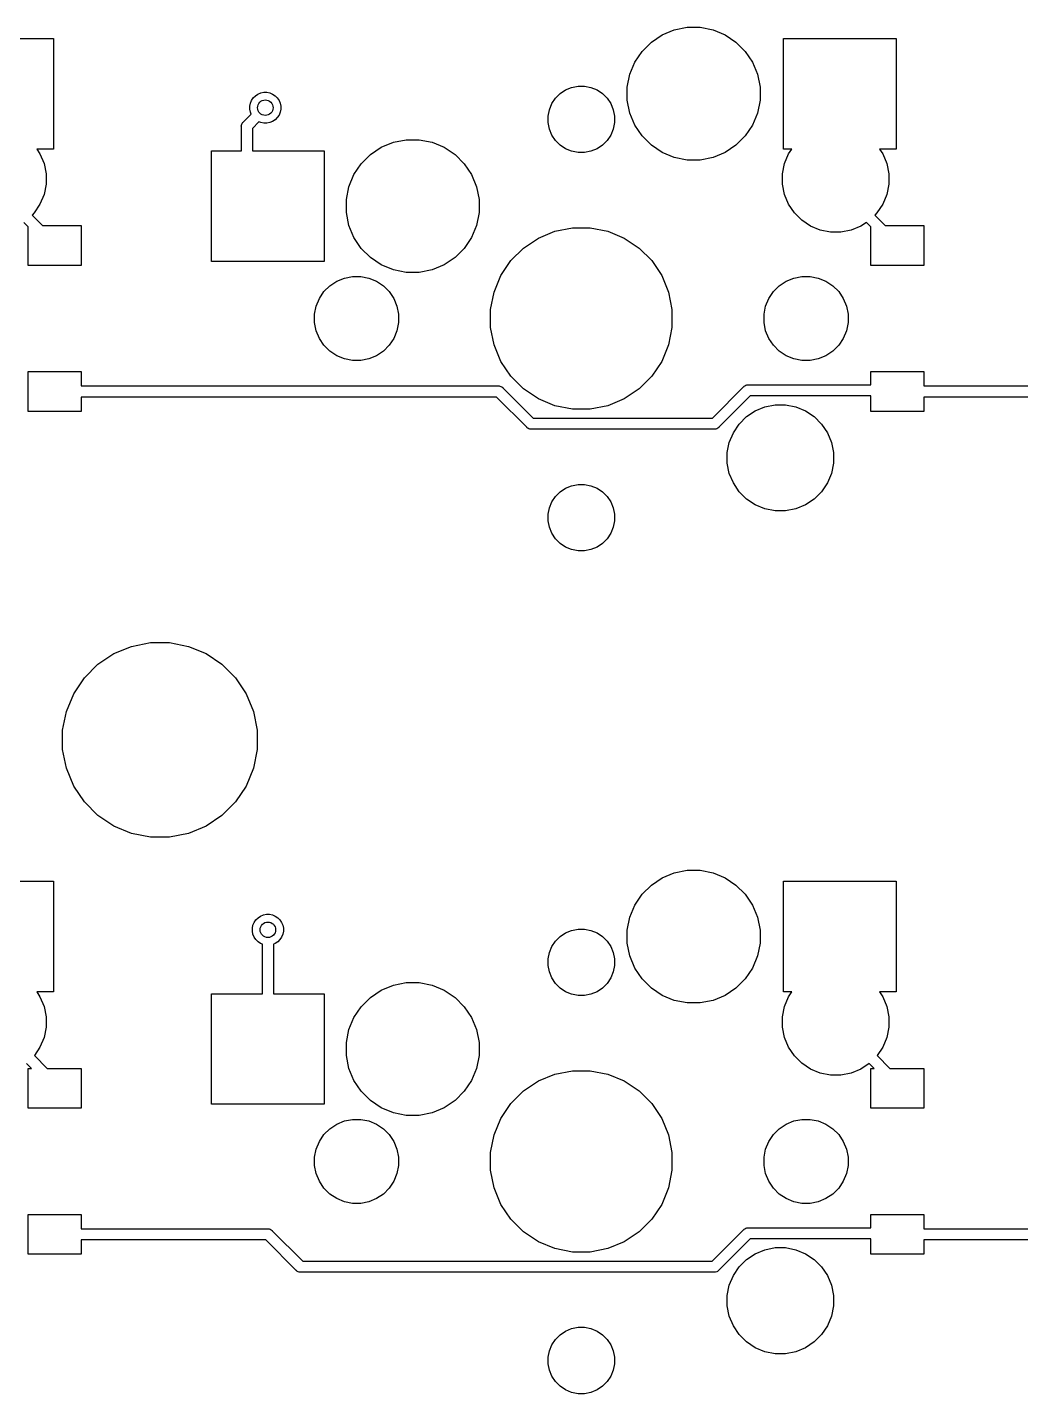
# Model space of a CAD drawing. Extents: x 109 to 185, y -151 to -34.
# Drawn here: x 124 to 146.46, y -144.95 to -114.07 of the extents above; entities that cross this region are included whole.
import ezdxf

# ---------------------------------------------------------------- set-up
doc = ezdxf.new("R2010")
doc.units = 0
doc.layers.add('BLACK', color=7, linetype='CONTINUOUS')

msp = doc.modelspace()

# ---------------------------------------------------------------- linework, layer by layer
at = {"layer": 'BLACK', "linetype": 'CONTINUOUS'}
for p, q in [((138.109, -114.405), (138.354, -114.241)), ((138.354, -114.241), (138.627, -114.128)), ((138.627, -114.128), (138.917, -114.07)), ((138.917, -114.07), (139.213, -114.07)), ((139.213, -114.07), (139.503, -114.128)), ((139.503, -114.128), (139.776, -114.241)), ((139.776, -114.241), (140.021, -114.405)), ((122.042, -114.32), (124.592, -114.32)), ((124.592, -114.32), (124.592, -116.82)), ((137.9, -114.614), (138.109, -114.405)), ((140.021, -114.405), (140.23, -114.614)), ((141.092, -116.82), (141.092, -114.32)), ((141.092, -114.32), (143.642, -114.32)), ((143.642, -114.32), (143.642, -116.82)), ((137.623, -115.132), (137.736, -114.859)), ((137.736, -114.859), (137.9, -114.614)), ((140.23, -114.614), (140.394, -114.859)), ((140.394, -114.859), (140.507, -115.132)), ((137.565, -115.422), (137.623, -115.132)), ((140.507, -115.132), (140.565, -115.422)), ((136.047, -115.567), (136.17, -115.485)), ((136.17, -115.485), (136.306, -115.429)), ((136.306, -115.429), (136.451, -115.4)), ((136.451, -115.4), (136.599, -115.4)), ((136.599, -115.4), (136.744, -115.429)), ((136.744, -115.429), (136.88, -115.485)), ((136.88, -115.485), (137.003, -115.567)), ((137.565, -115.718), (137.565, -115.422)), ((140.565, -115.422), (140.565, -115.718)), ((129.031, -115.853), (129.045, -115.785)), ((129.045, -115.785), (129.071, -115.722)), ((129.071, -115.722), (129.109, -115.664)), ((129.109, -115.664), (129.158, -115.616)), ((129.158, -115.616), (129.215, -115.577)), ((129.215, -115.577), (129.279, -115.551)), ((129.279, -115.551), (129.347, -115.537)), ((129.347, -115.537), (129.416, -115.537)), ((129.416, -115.537), (129.483, -115.551)), ((129.483, -115.551), (129.547, -115.577)), ((129.547, -115.577), (129.604, -115.616)), ((129.604, -115.616), (129.653, -115.664)), ((129.653, -115.664), (129.691, -115.722)), ((129.691, -115.722), (129.718, -115.785)), ((129.718, -115.785), (129.731, -115.853)), ((135.804, -115.931), (135.86, -115.795)), ((135.86, -115.795), (135.942, -115.672)), ((135.942, -115.672), (136.047, -115.567)), ((137.003, -115.567), (137.108, -115.672)), ((137.108, -115.672), (137.19, -115.795)), ((137.19, -115.795), (137.246, -115.931)), ((137.623, -116.008), (137.565, -115.718)), ((140.565, -115.718), (140.507, -116.008)), ((128.881, -116.211), (129.062, -116.03)), ((129.031, -115.922), (129.031, -115.853)), ((129.045, -115.99), (129.031, -115.922)), ((129.062, -116.03), (129.045, -115.99)), ((129.691, -116.053), (129.653, -116.111)), ((129.718, -115.99), (129.691, -116.053)), ((129.731, -115.922), (129.718, -115.99)), ((129.731, -115.853), (129.731, -115.922)), ((135.775, -116.076), (135.804, -115.931)), ((135.775, -116.224), (135.775, -116.076)), ((137.246, -115.931), (137.275, -116.076)), ((137.275, -116.076), (137.275, -116.224)), ((137.736, -116.281), (137.623, -116.008)), ((140.507, -116.008), (140.394, -116.281)), ((128.839, -116.304), (128.842, -116.279)), ((128.84, -116.31), (128.839, -116.304)), ((128.84, -116.86), (128.84, -116.31)), ((128.842, -116.279), (128.849, -116.256)), ((128.849, -116.256), (128.861, -116.234)), ((128.861, -116.234), (128.872, -116.22)), ((128.872, -116.22), (128.876, -116.215)), ((128.872, -116.22), (128.872, -116.22)), ((128.876, -116.215), (128.881, -116.211)), ((129.238, -116.207), (129.09, -116.356)), ((129.09, -116.356), (129.09, -116.86)), ((129.279, -116.224), (129.238, -116.207)), ((129.347, -116.237), (129.279, -116.224)), ((129.416, -116.237), (129.347, -116.237)), ((129.483, -116.224), (129.416, -116.237)), ((129.547, -116.198), (129.483, -116.224)), ((129.604, -116.159), (129.547, -116.198)), ((129.653, -116.111), (129.604, -116.159)), ((135.804, -116.369), (135.775, -116.224)), ((135.86, -116.505), (135.804, -116.369)), ((137.246, -116.369), (137.19, -116.505)), ((137.275, -116.224), (137.246, -116.369)), ((137.9, -116.526), (137.736, -116.281)), ((140.394, -116.281), (140.23, -116.526)), ((132.004, -116.781), (132.277, -116.668)), ((132.277, -116.668), (132.567, -116.61)), ((132.567, -116.61), (132.863, -116.61)), ((132.863, -116.61), (133.153, -116.668)), ((133.153, -116.668), (133.426, -116.781)), ((135.942, -116.628), (135.86, -116.505)), ((136.047, -116.733), (135.942, -116.628)), ((137.108, -116.628), (137.003, -116.733)), ((137.19, -116.505), (137.108, -116.628)), ((138.109, -116.735), (137.9, -116.526)), ((140.23, -116.526), (140.021, -116.735)), ((124.592, -116.82), (124.214, -116.82)), ((124.214, -116.82), (124.288, -116.932)), ((124.288, -116.932), (124.379, -117.15)), ((128.165, -119.36), (128.165, -116.86)), ((128.165, -116.86), (128.84, -116.86)), ((129.09, -116.86), (130.715, -116.86)), ((130.715, -116.86), (130.715, -119.36)), ((131.55, -117.154), (131.759, -116.945)), ((131.759, -116.945), (132.004, -116.781)), ((133.426, -116.781), (133.671, -116.945)), ((133.671, -116.945), (133.88, -117.154)), ((136.17, -116.815), (136.047, -116.733)), ((136.306, -116.871), (136.17, -116.815)), ((136.451, -116.9), (136.306, -116.871)), ((136.599, -116.9), (136.451, -116.9)), ((136.744, -116.871), (136.599, -116.9)), ((136.88, -116.815), (136.744, -116.871)), ((137.003, -116.733), (136.88, -116.815)), ((138.354, -116.899), (138.109, -116.735)), ((138.627, -117.012), (138.354, -116.899)), ((138.917, -117.07), (138.627, -117.012)), ((139.503, -117.012), (139.213, -117.07)), ((139.776, -116.899), (139.503, -117.012)), ((140.021, -116.735), (139.776, -116.899)), ((141.286, -116.82), (141.092, -116.82)), ((141.121, -117.15), (141.212, -116.932)), ((141.212, -116.932), (141.286, -116.82)), ((143.642, -116.82), (143.264, -116.82)), ((143.264, -116.82), (143.338, -116.932)), ((143.338, -116.932), (143.429, -117.15)), ((124.379, -117.15), (124.425, -117.382)), ((131.386, -117.399), (131.55, -117.154)), ((133.88, -117.154), (134.044, -117.399)), ((139.213, -117.07), (138.917, -117.07)), ((141.075, -117.382), (141.121, -117.15)), ((143.429, -117.15), (143.475, -117.382)), ((124.425, -117.618), (124.379, -117.85)), ((124.425, -117.382), (124.425, -117.618)), ((131.273, -117.672), (131.386, -117.399)), ((134.044, -117.399), (134.157, -117.672)), ((141.075, -117.618), (141.075, -117.382)), ((141.121, -117.85), (141.075, -117.618)), ((143.475, -117.618), (143.429, -117.85)), ((143.475, -117.382), (143.475, -117.618)), ((124.379, -117.85), (124.288, -118.068)), ((131.215, -117.962), (131.273, -117.672)), ((134.157, -117.672), (134.215, -117.962)), ((141.212, -118.068), (141.121, -117.85)), ((143.429, -117.85), (143.338, -118.068)), ((124.157, -118.265), (124.109, -118.313)), ((124.288, -118.068), (124.157, -118.265)), ((131.215, -118.258), (131.215, -117.962)), ((131.273, -118.548), (131.215, -118.258)), ((134.215, -118.258), (134.157, -118.548)), ((134.215, -117.962), (134.215, -118.258)), ((141.343, -118.265), (141.212, -118.068)), ((141.51, -118.432), (141.343, -118.265)), ((143.207, -118.265), (143.159, -118.313)), ((143.338, -118.068), (143.207, -118.265)), ((124.019, -118.577), (123.92, -118.479)), ((124.019, -119.45), (124.019, -118.577)), ((124.109, -118.313), (124.346, -118.55)), ((124.346, -118.55), (125.219, -118.55)), ((125.219, -118.55), (125.219, -119.45)), ((131.386, -118.821), (131.273, -118.548)), ((134.157, -118.548), (134.044, -118.821)), ((141.707, -118.563), (141.51, -118.432)), ((141.925, -118.654), (141.707, -118.563)), ((142.843, -118.563), (142.625, -118.654)), ((142.97, -118.479), (142.843, -118.563)), ((143.069, -118.577), (142.97, -118.479)), ((143.069, -119.45), (143.069, -118.577)), ((143.159, -118.313), (143.396, -118.55)), ((143.396, -118.55), (144.269, -118.55)), ((144.269, -118.55), (144.269, -119.45)), ((131.55, -119.066), (131.386, -118.821)), ((134.044, -118.821), (133.88, -119.066)), ((135.218, -119.058), (135.554, -118.833)), ((135.554, -118.833), (135.927, -118.679)), ((135.927, -118.679), (136.323, -118.6)), ((136.323, -118.6), (136.727, -118.6)), ((136.727, -118.6), (137.123, -118.679)), ((137.123, -118.679), (137.496, -118.833)), ((137.496, -118.833), (137.832, -119.058)), ((142.157, -118.7), (141.925, -118.654)), ((142.393, -118.7), (142.157, -118.7)), ((142.625, -118.654), (142.393, -118.7)), ((131.759, -119.275), (131.55, -119.066)), ((133.88, -119.066), (133.671, -119.275)), ((134.933, -119.343), (135.218, -119.058)), ((137.832, -119.058), (138.117, -119.343)), ((125.219, -119.45), (124.019, -119.45)), ((130.715, -119.36), (128.165, -119.36)), ((132.004, -119.439), (131.759, -119.275)), ((132.277, -119.552), (132.004, -119.439)), ((133.426, -119.439), (133.153, -119.552)), ((133.671, -119.275), (133.426, -119.439)), ((134.708, -119.679), (134.933, -119.343)), ((138.117, -119.343), (138.342, -119.679)), ((144.269, -119.45), (143.069, -119.45)), ((130.839, -119.912), (130.995, -119.808)), ((130.995, -119.808), (131.168, -119.737)), ((131.168, -119.737), (131.351, -119.7)), ((131.351, -119.7), (131.539, -119.7)), ((131.539, -119.7), (131.722, -119.737)), ((131.722, -119.737), (131.895, -119.808)), ((131.895, -119.808), (132.051, -119.912)), ((132.567, -119.61), (132.277, -119.552)), ((132.863, -119.61), (132.567, -119.61)), ((133.153, -119.552), (132.863, -119.61)), ((134.554, -120.052), (134.708, -119.679)), ((138.342, -119.679), (138.496, -120.052)), ((140.999, -119.912), (141.155, -119.808)), ((141.155, -119.808), (141.328, -119.737)), ((141.328, -119.737), (141.511, -119.7)), ((141.511, -119.7), (141.699, -119.7)), ((141.699, -119.7), (141.882, -119.737)), ((141.882, -119.737), (142.055, -119.808)), ((142.055, -119.808), (142.211, -119.912)), ((130.603, -120.2), (130.707, -120.044)), ((130.707, -120.044), (130.839, -119.912)), ((132.051, -119.912), (132.183, -120.044)), ((132.183, -120.044), (132.287, -120.2)), ((134.475, -120.448), (134.554, -120.052)), ((138.496, -120.052), (138.575, -120.448)), ((140.763, -120.2), (140.867, -120.044)), ((140.867, -120.044), (140.999, -119.912)), ((142.211, -119.912), (142.343, -120.044)), ((142.343, -120.044), (142.447, -120.2)), ((130.495, -120.556), (130.532, -120.373)), ((130.532, -120.373), (130.603, -120.2)), ((132.287, -120.2), (132.358, -120.373)), ((132.358, -120.373), (132.395, -120.556)), ((140.655, -120.556), (140.692, -120.373)), ((140.692, -120.373), (140.763, -120.2)), ((142.447, -120.2), (142.518, -120.373)), ((142.518, -120.373), (142.555, -120.556)), ((130.495, -120.744), (130.495, -120.556)), ((132.395, -120.556), (132.395, -120.744)), ((134.475, -120.852), (134.475, -120.448)), ((138.575, -120.448), (138.575, -120.852)), ((140.655, -120.744), (140.655, -120.556)), ((142.555, -120.556), (142.555, -120.744)), ((130.532, -120.927), (130.495, -120.744)), ((130.603, -121.1), (130.532, -120.927)), ((132.358, -120.927), (132.287, -121.1)), ((132.395, -120.744), (132.358, -120.927)), ((134.554, -121.248), (134.475, -120.852)), ((138.575, -120.852), (138.496, -121.248)), ((140.692, -120.927), (140.655, -120.744)), ((140.763, -121.1), (140.692, -120.927)), ((142.518, -120.927), (142.447, -121.1)), ((142.555, -120.744), (142.518, -120.927)), ((130.707, -121.256), (130.603, -121.1)), ((130.839, -121.388), (130.707, -121.256)), ((132.183, -121.256), (132.051, -121.388)), ((132.287, -121.1), (132.183, -121.256)), ((134.708, -121.621), (134.554, -121.248)), ((138.496, -121.248), (138.342, -121.621)), ((140.867, -121.256), (140.763, -121.1)), ((140.999, -121.388), (140.867, -121.256)), ((142.343, -121.256), (142.211, -121.388)), ((142.447, -121.1), (142.343, -121.256)), ((130.995, -121.492), (130.839, -121.388)), ((131.168, -121.563), (130.995, -121.492)), ((131.351, -121.6), (131.168, -121.563)), ((131.539, -121.6), (131.351, -121.6)), ((131.722, -121.563), (131.539, -121.6)), ((131.895, -121.492), (131.722, -121.563)), ((132.051, -121.388), (131.895, -121.492)), ((134.933, -121.957), (134.708, -121.621)), ((138.342, -121.621), (138.117, -121.957)), ((141.155, -121.492), (140.999, -121.388)), ((141.328, -121.563), (141.155, -121.492)), ((141.511, -121.6), (141.328, -121.563)), ((141.699, -121.6), (141.511, -121.6)), ((141.882, -121.563), (141.699, -121.6)), ((142.055, -121.492), (141.882, -121.563)), ((142.211, -121.388), (142.055, -121.492)), ((124.019, -122.75), (124.019, -121.85)), ((124.019, -121.85), (125.219, -121.85)), ((125.219, -121.85), (125.219, -122.175)), ((135.218, -122.242), (134.933, -121.957)), ((138.117, -121.957), (137.832, -122.242)), ((143.069, -122.15), (143.069, -121.85)), ((143.069, -121.85), (144.269, -121.85)), ((144.269, -121.85), (144.269, -122.175)), ((125.219, -122.175), (134.654, -122.175)), ((134.654, -122.175), (134.66, -122.174)), ((134.66, -122.174), (134.666, -122.175)), ((134.666, -122.175), (134.666, -122.175)), ((134.666, -122.175), (134.685, -122.177)), ((134.685, -122.177), (134.708, -122.184)), ((134.708, -122.184), (134.73, -122.196)), ((134.73, -122.196), (134.749, -122.211)), ((134.749, -122.211), (134.753, -122.216)), ((134.753, -122.216), (135.437, -122.9)), ((135.554, -122.467), (135.218, -122.242)), ((137.832, -122.242), (137.496, -122.467)), ((139.491, -122.9), (140.2, -122.191)), ((140.2, -122.191), (140.204, -122.186)), ((140.204, -122.186), (140.209, -122.182)), ((140.209, -122.182), (140.223, -122.171)), ((140.223, -122.171), (140.245, -122.159)), ((140.245, -122.159), (140.268, -122.152)), ((140.268, -122.152), (140.287, -122.15)), ((140.287, -122.15), (140.293, -122.149)), ((140.287, -122.15), (140.287, -122.15)), ((140.293, -122.149), (140.299, -122.15)), ((140.299, -122.15), (143.069, -122.15)), ((144.269, -122.175), (153.704, -122.175)), ((134.608, -122.425), (125.219, -122.425)), ((125.219, -122.425), (125.219, -122.75)), ((135.292, -123.109), (134.608, -122.425)), ((135.927, -122.621), (135.554, -122.467)), ((137.496, -122.467), (137.123, -122.621)), ((140.345, -122.4), (139.636, -123.109)), ((143.069, -122.4), (140.345, -122.4)), ((143.069, -122.75), (143.069, -122.4)), ((153.658, -122.425), (144.269, -122.425)), ((144.269, -122.425), (144.269, -122.75)), ((125.219, -122.75), (124.019, -122.75)), ((135.437, -122.9), (139.491, -122.9)), ((136.323, -122.7), (135.927, -122.621)), ((136.727, -122.7), (136.323, -122.7)), ((137.123, -122.621), (136.727, -122.7)), ((140.093, -123.035), (140.26, -122.868)), ((140.26, -122.868), (140.457, -122.737)), ((140.457, -122.737), (140.675, -122.646)), ((140.675, -122.646), (140.907, -122.6)), ((140.907, -122.6), (141.143, -122.6)), ((141.143, -122.6), (141.375, -122.646)), ((141.375, -122.646), (141.593, -122.737)), ((141.593, -122.737), (141.79, -122.868)), ((141.79, -122.868), (141.957, -123.035)), ((144.269, -122.75), (143.069, -122.75)), ((135.296, -123.114), (135.292, -123.109)), ((135.301, -123.118), (135.296, -123.114)), ((135.312, -123.126), (135.301, -123.118)), ((135.301, -123.118), (135.301, -123.118)), ((135.315, -123.129), (135.312, -123.126)), ((135.337, -123.141), (135.315, -123.129)), ((135.36, -123.148), (135.337, -123.141)), ((135.379, -123.15), (135.36, -123.148)), ((135.385, -123.151), (135.379, -123.15)), ((135.379, -123.15), (135.379, -123.15)), ((135.391, -123.15), (135.385, -123.151)), ((139.537, -123.15), (135.391, -123.15)), ((139.543, -123.151), (139.537, -123.15)), ((139.549, -123.15), (139.543, -123.151)), ((139.568, -123.148), (139.549, -123.15)), ((139.549, -123.15), (139.549, -123.15)), ((139.591, -123.141), (139.568, -123.148)), ((139.613, -123.129), (139.591, -123.141)), ((139.632, -123.114), (139.613, -123.129)), ((139.636, -123.109), (139.632, -123.114)), ((139.962, -123.232), (140.093, -123.035)), ((141.957, -123.035), (142.088, -123.232)), ((139.825, -123.682), (139.871, -123.45)), ((139.871, -123.45), (139.962, -123.232)), ((142.088, -123.232), (142.179, -123.45)), ((142.179, -123.45), (142.225, -123.682)), ((139.825, -123.918), (139.825, -123.682)), ((142.225, -123.682), (142.225, -123.918)), ((139.871, -124.15), (139.825, -123.918)), ((142.225, -123.918), (142.179, -124.15)), ((136.17, -124.485), (136.306, -124.429)), ((136.306, -124.429), (136.451, -124.4)), ((136.451, -124.4), (136.599, -124.4)), ((136.599, -124.4), (136.744, -124.429)), ((136.744, -124.429), (136.88, -124.485)), ((139.962, -124.368), (139.871, -124.15)), ((140.093, -124.565), (139.962, -124.368)), ((142.088, -124.368), (141.957, -124.565)), ((142.179, -124.15), (142.088, -124.368)), ((135.86, -124.795), (135.942, -124.672)), ((135.942, -124.672), (136.047, -124.567)), ((136.047, -124.567), (136.17, -124.485)), ((136.88, -124.485), (137.003, -124.567)), ((137.003, -124.567), (137.108, -124.672)), ((137.108, -124.672), (137.19, -124.795)), ((140.26, -124.732), (140.093, -124.565)), ((140.457, -124.863), (140.26, -124.732)), ((141.79, -124.732), (141.593, -124.863)), ((141.957, -124.565), (141.79, -124.732)), ((135.775, -125.076), (135.804, -124.931)), ((135.804, -124.931), (135.86, -124.795)), ((137.19, -124.795), (137.246, -124.931)), ((137.246, -124.931), (137.275, -125.076)), ((140.675, -124.954), (140.457, -124.863)), ((140.907, -125), (140.675, -124.954)), ((141.143, -125), (140.907, -125)), ((141.375, -124.954), (141.143, -125)), ((141.593, -124.863), (141.375, -124.954)), ((135.775, -125.224), (135.775, -125.076)), ((135.804, -125.369), (135.775, -125.224)), ((135.86, -125.505), (135.804, -125.369)), ((137.246, -125.369), (137.19, -125.505)), ((137.275, -125.224), (137.246, -125.369)), ((137.275, -125.076), (137.275, -125.224)), ((135.942, -125.628), (135.86, -125.505)), ((136.047, -125.733), (135.942, -125.628)), ((137.108, -125.628), (137.003, -125.733)), ((137.19, -125.505), (137.108, -125.628)), ((136.17, -125.815), (136.047, -125.733)), ((136.306, -125.871), (136.17, -125.815)), ((136.451, -125.9), (136.306, -125.871)), ((136.599, -125.9), (136.451, -125.9)), ((136.744, -125.871), (136.599, -125.9)), ((136.88, -125.815), (136.744, -125.871)), ((137.003, -125.733), (136.88, -125.815)), ((125.958, -128.225), (126.358, -128.06)), ((126.358, -128.06), (126.783, -127.975)), ((126.783, -127.975), (127.217, -127.975)), ((127.217, -127.975), (127.642, -128.06)), ((127.642, -128.06), (128.042, -128.225)), ((125.598, -128.466), (125.958, -128.225)), ((128.042, -128.225), (128.402, -128.466)), ((125.291, -128.773), (125.598, -128.466)), ((128.402, -128.466), (128.709, -128.773)), ((125.05, -129.133), (125.291, -128.773)), ((128.709, -128.773), (128.95, -129.133)), ((124.885, -129.533), (125.05, -129.133)), ((128.95, -129.133), (129.115, -129.533)), ((124.8, -129.958), (124.885, -129.533)), ((129.115, -129.533), (129.2, -129.958)), ((124.8, -130.392), (124.8, -129.958)), ((129.2, -129.958), (129.2, -130.392)), ((124.885, -130.817), (124.8, -130.392)), ((129.2, -130.392), (129.115, -130.817)), ((125.05, -131.217), (124.885, -130.817)), ((129.115, -130.817), (128.95, -131.217)), ((125.291, -131.577), (125.05, -131.217)), ((128.95, -131.217), (128.709, -131.577)), ((125.598, -131.884), (125.291, -131.577)), ((128.709, -131.577), (128.402, -131.884)), ((125.958, -132.125), (125.598, -131.884)), ((126.358, -132.29), (125.958, -132.125)), ((128.042, -132.125), (127.642, -132.29)), ((128.402, -131.884), (128.042, -132.125)), ((126.783, -132.375), (126.358, -132.29)), ((127.217, -132.375), (126.783, -132.375)), ((127.642, -132.29), (127.217, -132.375)), ((122.042, -133.37), (124.592, -133.37)), ((124.592, -133.37), (124.592, -135.87)), ((138.109, -133.455), (138.354, -133.291)), ((138.354, -133.291), (138.627, -133.178)), ((138.627, -133.178), (138.917, -133.12)), ((138.917, -133.12), (139.213, -133.12)), ((139.213, -133.12), (139.503, -133.178)), ((139.503, -133.178), (139.776, -133.291)), ((139.776, -133.291), (140.021, -133.455)), ((141.092, -135.87), (141.092, -133.37)), ((141.092, -133.37), (143.642, -133.37)), ((143.642, -133.37), (143.642, -135.87)), ((137.736, -133.909), (137.9, -133.664)), ((137.9, -133.664), (138.109, -133.455)), ((140.021, -133.455), (140.23, -133.664)), ((140.23, -133.664), (140.394, -133.909)), ((137.623, -134.182), (137.736, -133.909)), ((140.394, -133.909), (140.507, -134.182)), ((129.103, -134.364), (129.13, -134.3)), ((129.13, -134.3), (129.168, -134.243)), ((129.168, -134.243), (129.217, -134.194)), ((129.217, -134.194), (129.274, -134.156)), ((129.274, -134.156), (129.338, -134.129)), ((129.338, -134.129), (129.406, -134.116)), ((129.406, -134.116), (129.474, -134.116)), ((129.474, -134.116), (129.542, -134.129)), ((129.542, -134.129), (129.606, -134.156)), ((129.606, -134.156), (129.663, -134.194)), ((129.663, -134.194), (129.712, -134.243)), ((129.712, -134.243), (129.75, -134.3)), ((129.75, -134.3), (129.777, -134.364)), ((137.565, -134.472), (137.623, -134.182)), ((140.507, -134.182), (140.565, -134.472)), ((129.09, -134.432), (129.103, -134.364)), ((129.09, -134.5), (129.09, -134.432)), ((129.103, -134.568), (129.09, -134.5)), ((129.13, -134.632), (129.103, -134.568)), ((129.168, -134.689), (129.13, -134.632)), ((129.75, -134.632), (129.712, -134.689)), ((129.777, -134.568), (129.75, -134.632)), ((129.777, -134.364), (129.79, -134.432)), ((129.79, -134.5), (129.777, -134.568)), ((129.79, -134.432), (129.79, -134.5)), ((135.942, -134.722), (136.047, -134.617)), ((136.047, -134.617), (136.17, -134.535)), ((136.17, -134.535), (136.306, -134.479)), ((136.306, -134.479), (136.451, -134.45)), ((136.451, -134.45), (136.599, -134.45)), ((136.599, -134.45), (136.744, -134.479)), ((136.744, -134.479), (136.88, -134.535)), ((136.88, -134.535), (137.003, -134.617)), ((137.003, -134.617), (137.108, -134.722)), ((137.565, -134.768), (137.565, -134.472)), ((140.565, -134.472), (140.565, -134.768)), ((129.217, -134.738), (129.168, -134.689)), ((129.274, -134.776), (129.217, -134.738)), ((129.315, -134.793), (129.274, -134.776)), ((129.315, -135.91), (129.315, -134.793)), ((129.606, -134.776), (129.565, -134.793)), ((129.565, -134.793), (129.565, -135.91)), ((129.663, -134.738), (129.606, -134.776)), ((129.712, -134.689), (129.663, -134.738)), ((135.804, -134.981), (135.86, -134.845)), ((135.86, -134.845), (135.942, -134.722)), ((137.108, -134.722), (137.19, -134.845)), ((137.19, -134.845), (137.246, -134.981)), ((137.623, -135.058), (137.565, -134.768)), ((140.565, -134.768), (140.507, -135.058)), ((135.775, -135.126), (135.804, -134.981)), ((135.775, -135.274), (135.775, -135.126)), ((137.246, -134.981), (137.275, -135.126)), ((137.275, -135.126), (137.275, -135.274)), ((137.736, -135.331), (137.623, -135.058)), ((140.507, -135.058), (140.394, -135.331)), ((135.804, -135.419), (135.775, -135.274)), ((135.86, -135.555), (135.804, -135.419)), ((135.942, -135.678), (135.86, -135.555)), ((137.19, -135.555), (137.108, -135.678)), ((137.246, -135.419), (137.19, -135.555)), ((137.275, -135.274), (137.246, -135.419)), ((137.9, -135.576), (137.736, -135.331)), ((140.394, -135.331), (140.23, -135.576)), ((124.592, -135.87), (124.214, -135.87)), ((124.214, -135.87), (124.288, -135.982)), ((131.759, -135.995), (132.004, -135.831)), ((132.004, -135.831), (132.277, -135.718)), ((132.277, -135.718), (132.567, -135.66)), ((132.567, -135.66), (132.863, -135.66)), ((132.863, -135.66), (133.153, -135.718)), ((133.153, -135.718), (133.426, -135.831)), ((133.426, -135.831), (133.671, -135.995)), ((136.047, -135.783), (135.942, -135.678)), ((136.17, -135.865), (136.047, -135.783)), ((136.306, -135.921), (136.17, -135.865)), ((136.88, -135.865), (136.744, -135.921)), ((137.003, -135.783), (136.88, -135.865)), ((137.108, -135.678), (137.003, -135.783)), ((138.109, -135.785), (137.9, -135.576)), ((138.354, -135.949), (138.109, -135.785)), ((140.021, -135.785), (139.776, -135.949)), ((140.23, -135.576), (140.021, -135.785)), ((141.286, -135.87), (141.092, -135.87)), ((141.212, -135.982), (141.286, -135.87)), ((143.642, -135.87), (143.264, -135.87)), ((143.264, -135.87), (143.338, -135.982)), ((124.288, -135.982), (124.379, -136.2)), ((128.165, -138.41), (128.165, -135.91)), ((128.165, -135.91), (129.315, -135.91)), ((129.565, -135.91), (130.715, -135.91)), ((130.715, -135.91), (130.715, -138.41)), ((131.55, -136.204), (131.759, -135.995)), ((133.671, -135.995), (133.88, -136.204)), ((136.451, -135.95), (136.306, -135.921)), ((136.599, -135.95), (136.451, -135.95)), ((136.744, -135.921), (136.599, -135.95)), ((138.627, -136.062), (138.354, -135.949)), ((138.917, -136.12), (138.627, -136.062)), ((139.213, -136.12), (138.917, -136.12)), ((139.503, -136.062), (139.213, -136.12)), ((139.776, -135.949), (139.503, -136.062)), ((141.121, -136.2), (141.212, -135.982)), ((143.338, -135.982), (143.429, -136.2)), ((124.379, -136.2), (124.425, -136.432)), ((124.425, -136.432), (124.425, -136.668)), ((131.273, -136.722), (131.386, -136.449)), ((131.386, -136.449), (131.55, -136.204)), ((133.88, -136.204), (134.044, -136.449)), ((134.044, -136.449), (134.157, -136.722)), ((141.075, -136.432), (141.121, -136.2)), ((141.075, -136.668), (141.075, -136.432)), ((143.429, -136.2), (143.475, -136.432)), ((143.475, -136.432), (143.475, -136.668)), ((124.425, -136.668), (124.379, -136.9)), ((131.215, -137.012), (131.273, -136.722)), ((134.157, -136.722), (134.215, -137.012)), ((141.121, -136.9), (141.075, -136.668)), ((143.475, -136.668), (143.429, -136.9)), ((124.379, -136.9), (124.288, -137.118)), ((131.215, -137.308), (131.215, -137.012)), ((134.215, -137.012), (134.215, -137.308)), ((141.212, -137.118), (141.121, -136.9)), ((143.429, -136.9), (143.338, -137.118)), ((124.288, -137.118), (124.161, -137.309)), ((124.161, -137.309), (124.452, -137.6)), ((131.273, -137.598), (131.215, -137.308)), ((134.215, -137.308), (134.157, -137.598)), ((141.343, -137.315), (141.212, -137.118)), ((141.51, -137.482), (141.343, -137.315)), ((143.338, -137.118), (143.211, -137.309)), ((143.211, -137.309), (143.502, -137.6)), ((124.098, -137.6), (123.984, -137.486)), ((124.019, -138.5), (124.019, -137.6)), ((124.019, -137.6), (124.098, -137.6)), ((124.452, -137.6), (125.219, -137.6)), ((125.219, -137.6), (125.219, -138.5)), ((131.386, -137.871), (131.273, -137.598)), ((134.157, -137.598), (134.044, -137.871)), ((135.927, -137.729), (136.323, -137.65)), ((136.323, -137.65), (136.727, -137.65)), ((136.727, -137.65), (137.123, -137.729)), ((141.707, -137.613), (141.51, -137.482)), ((141.925, -137.704), (141.707, -137.613)), ((142.157, -137.75), (141.925, -137.704)), ((142.625, -137.704), (142.393, -137.75)), ((142.843, -137.613), (142.625, -137.704)), ((143.034, -137.486), (142.843, -137.613)), ((143.148, -137.6), (143.034, -137.486)), ((143.069, -138.5), (143.069, -137.6)), ((143.069, -137.6), (143.148, -137.6)), ((143.502, -137.6), (144.269, -137.6)), ((144.269, -137.6), (144.269, -138.5)), ((131.55, -138.116), (131.386, -137.871)), ((134.044, -137.871), (133.88, -138.116)), ((135.218, -138.108), (135.554, -137.883)), ((135.554, -137.883), (135.927, -137.729)), ((137.123, -137.729), (137.496, -137.883)), ((137.496, -137.883), (137.832, -138.108)), ((142.393, -137.75), (142.157, -137.75)), ((131.759, -138.325), (131.55, -138.116)), ((132.004, -138.489), (131.759, -138.325)), ((133.671, -138.325), (133.426, -138.489)), ((133.88, -138.116), (133.671, -138.325)), ((134.933, -138.393), (135.218, -138.108)), ((137.832, -138.108), (138.117, -138.393)), ((125.219, -138.5), (124.019, -138.5)), ((130.715, -138.41), (128.165, -138.41)), ((132.277, -138.602), (132.004, -138.489)), ((132.567, -138.66), (132.277, -138.602)), ((133.153, -138.602), (132.863, -138.66)), ((133.426, -138.489), (133.153, -138.602)), ((134.708, -138.729), (134.933, -138.393)), ((138.117, -138.393), (138.342, -138.729)), ((144.269, -138.5), (143.069, -138.5)), ((130.839, -138.962), (130.995, -138.858)), ((130.995, -138.858), (131.168, -138.787)), ((131.168, -138.787), (131.351, -138.75)), ((131.351, -138.75), (131.539, -138.75)), ((131.539, -138.75), (131.722, -138.787)), ((131.722, -138.787), (131.895, -138.858)), ((131.895, -138.858), (132.051, -138.962)), ((132.863, -138.66), (132.567, -138.66)), ((134.554, -139.102), (134.708, -138.729)), ((138.342, -138.729), (138.496, -139.102)), ((140.999, -138.962), (141.155, -138.858)), ((141.155, -138.858), (141.328, -138.787)), ((141.328, -138.787), (141.511, -138.75)), ((141.511, -138.75), (141.699, -138.75)), ((141.699, -138.75), (141.882, -138.787)), ((141.882, -138.787), (142.055, -138.858)), ((142.055, -138.858), (142.211, -138.962)), ((130.532, -139.423), (130.603, -139.25)), ((130.603, -139.25), (130.707, -139.094)), ((130.707, -139.094), (130.839, -138.962)), ((132.051, -138.962), (132.183, -139.094)), ((132.183, -139.094), (132.287, -139.25)), ((132.287, -139.25), (132.358, -139.423)), ((134.475, -139.498), (134.554, -139.102)), ((138.496, -139.102), (138.575, -139.498)), ((140.692, -139.423), (140.763, -139.25)), ((140.763, -139.25), (140.867, -139.094)), ((140.867, -139.094), (140.999, -138.962)), ((142.211, -138.962), (142.343, -139.094)), ((142.343, -139.094), (142.447, -139.25)), ((142.447, -139.25), (142.518, -139.423)), ((130.495, -139.606), (130.532, -139.423)), ((132.358, -139.423), (132.395, -139.606)), ((134.475, -139.902), (134.475, -139.498)), ((138.575, -139.498), (138.575, -139.902)), ((140.655, -139.606), (140.692, -139.423)), ((142.518, -139.423), (142.555, -139.606)), ((130.495, -139.794), (130.495, -139.606)), ((130.532, -139.977), (130.495, -139.794)), ((132.395, -139.794), (132.358, -139.977)), ((132.395, -139.606), (132.395, -139.794)), ((140.655, -139.794), (140.655, -139.606)), ((140.692, -139.977), (140.655, -139.794)), ((142.555, -139.794), (142.518, -139.977)), ((142.555, -139.606), (142.555, -139.794)), ((130.603, -140.15), (130.532, -139.977)), ((130.707, -140.306), (130.603, -140.15)), ((132.287, -140.15), (132.183, -140.306)), ((132.358, -139.977), (132.287, -140.15)), ((134.554, -140.298), (134.475, -139.902)), ((138.575, -139.902), (138.496, -140.298)), ((140.763, -140.15), (140.692, -139.977)), ((140.867, -140.306), (140.763, -140.15)), ((142.447, -140.15), (142.343, -140.306)), ((142.518, -139.977), (142.447, -140.15)), ((130.839, -140.438), (130.707, -140.306)), ((130.995, -140.542), (130.839, -140.438)), ((132.051, -140.438), (131.895, -140.542)), ((132.183, -140.306), (132.051, -140.438)), ((134.708, -140.671), (134.554, -140.298)), ((138.496, -140.298), (138.342, -140.671)), ((140.999, -140.438), (140.867, -140.306)), ((141.155, -140.542), (140.999, -140.438)), ((142.211, -140.438), (142.055, -140.542)), ((142.343, -140.306), (142.211, -140.438)), ((131.168, -140.613), (130.995, -140.542)), ((131.351, -140.65), (131.168, -140.613)), ((131.539, -140.65), (131.351, -140.65)), ((131.722, -140.613), (131.539, -140.65)), ((131.895, -140.542), (131.722, -140.613)), ((134.933, -141.007), (134.708, -140.671)), ((138.342, -140.671), (138.117, -141.007)), ((141.328, -140.613), (141.155, -140.542)), ((141.511, -140.65), (141.328, -140.613)), ((141.699, -140.65), (141.511, -140.65)), ((141.882, -140.613), (141.699, -140.65)), ((142.055, -140.542), (141.882, -140.613)), ((124.019, -141.8), (124.019, -140.9)), ((124.019, -140.9), (125.219, -140.9)), ((125.219, -140.9), (125.219, -141.225)), ((135.218, -141.292), (134.933, -141.007)), ((138.117, -141.007), (137.832, -141.292)), ((143.069, -141.2), (143.069, -140.9)), ((143.069, -140.9), (144.269, -140.9)), ((144.269, -140.9), (144.269, -141.225)), ((125.219, -141.225), (129.438, -141.225)), ((129.438, -141.225), (129.444, -141.224)), ((129.444, -141.224), (129.45, -141.225)), ((129.45, -141.225), (129.45, -141.225)), ((129.45, -141.225), (129.468, -141.227)), ((129.468, -141.227), (129.492, -141.234)), ((129.492, -141.234), (129.514, -141.246)), ((129.514, -141.246), (129.533, -141.261)), ((129.533, -141.261), (129.536, -141.266)), ((129.536, -141.266), (130.227, -141.956)), ((135.554, -141.517), (135.218, -141.292)), ((137.832, -141.292), (137.496, -141.517)), ((139.485, -141.956), (140.2, -141.241)), ((140.2, -141.241), (140.204, -141.236)), ((140.204, -141.236), (140.209, -141.232)), ((140.209, -141.232), (140.223, -141.221)), ((140.209, -141.232), (140.209, -141.232)), ((140.223, -141.221), (140.245, -141.209)), ((140.223, -141.221), (140.223, -141.221)), ((140.223, -141.221), (140.223, -141.221)), ((140.245, -141.209), (140.268, -141.202)), ((140.268, -141.202), (140.287, -141.2)), ((140.287, -141.2), (140.293, -141.199)), ((140.287, -141.2), (140.287, -141.2)), ((140.293, -141.199), (140.299, -141.2)), ((140.299, -141.2), (143.069, -141.2)), ((144.269, -141.225), (147.821, -141.225)), ((129.392, -141.475), (125.219, -141.475)), ((125.219, -141.475), (125.219, -141.8)), ((130.082, -142.165), (129.392, -141.475)), ((135.927, -141.671), (135.554, -141.517)), ((136.323, -141.75), (135.927, -141.671)), ((137.123, -141.671), (136.727, -141.75)), ((137.496, -141.517), (137.123, -141.671)), ((140.345, -141.45), (139.629, -142.165)), ((143.069, -141.45), (140.345, -141.45)), ((140.457, -141.787), (140.675, -141.696)), ((140.675, -141.696), (140.907, -141.65)), ((140.907, -141.65), (141.143, -141.65)), ((141.143, -141.65), (141.375, -141.696)), ((141.375, -141.696), (141.593, -141.787)), ((143.069, -141.8), (143.069, -141.45)), ((147.775, -141.475), (144.269, -141.475)), ((144.269, -141.475), (144.269, -141.8)), ((125.219, -141.8), (124.019, -141.8)), ((130.227, -141.956), (139.485, -141.956)), ((136.727, -141.75), (136.323, -141.75)), ((140.093, -142.085), (140.26, -141.918)), ((140.26, -141.918), (140.457, -141.787)), ((141.593, -141.787), (141.79, -141.918)), ((141.79, -141.918), (141.957, -142.085)), ((144.269, -141.8), (143.069, -141.8)), ((130.086, -142.17), (130.082, -142.165)), ((130.091, -142.174), (130.086, -142.17)), ((130.105, -142.186), (130.091, -142.174)), ((130.127, -142.197), (130.105, -142.186)), ((130.15, -142.204), (130.127, -142.197)), ((130.169, -142.206), (130.15, -142.204)), ((130.175, -142.207), (130.169, -142.206)), ((130.169, -142.206), (130.169, -142.206)), ((130.181, -142.206), (130.175, -142.207)), ((139.531, -142.206), (130.181, -142.206)), ((139.537, -142.207), (139.531, -142.206)), ((139.543, -142.206), (139.537, -142.207)), ((139.561, -142.204), (139.543, -142.206)), ((139.543, -142.206), (139.543, -142.206)), ((139.585, -142.197), (139.561, -142.204)), ((139.607, -142.186), (139.585, -142.197)), ((139.626, -142.17), (139.607, -142.186)), ((139.629, -142.165), (139.626, -142.17)), ((139.871, -142.5), (139.962, -142.282)), ((139.962, -142.282), (140.093, -142.085)), ((141.957, -142.085), (142.088, -142.282)), ((142.088, -142.282), (142.179, -142.5)), ((139.825, -142.732), (139.871, -142.5)), ((142.179, -142.5), (142.225, -142.732)), ((139.825, -142.968), (139.825, -142.732)), ((139.871, -143.2), (139.825, -142.968)), ((142.225, -142.968), (142.179, -143.2)), ((142.225, -142.732), (142.225, -142.968)), ((139.962, -143.418), (139.871, -143.2)), ((142.179, -143.2), (142.088, -143.418)), ((136.047, -143.617), (136.17, -143.535)), ((136.17, -143.535), (136.306, -143.479)), ((136.306, -143.479), (136.451, -143.45)), ((136.451, -143.45), (136.599, -143.45)), ((136.599, -143.45), (136.744, -143.479)), ((136.744, -143.479), (136.88, -143.535)), ((136.88, -143.535), (137.003, -143.617)), ((140.093, -143.615), (139.962, -143.418)), ((142.088, -143.418), (141.957, -143.615)), ((135.804, -143.981), (135.86, -143.845)), ((135.86, -143.845), (135.942, -143.722)), ((135.942, -143.722), (136.047, -143.617)), ((137.003, -143.617), (137.108, -143.722)), ((137.108, -143.722), (137.19, -143.845)), ((137.19, -143.845), (137.246, -143.981)), ((140.26, -143.782), (140.093, -143.615)), ((140.457, -143.913), (140.26, -143.782)), ((141.79, -143.782), (141.593, -143.913)), ((141.957, -143.615), (141.79, -143.782)), ((135.775, -144.126), (135.804, -143.981)), ((135.775, -144.274), (135.775, -144.126)), ((137.246, -143.981), (137.275, -144.126)), ((137.275, -144.126), (137.275, -144.274)), ((140.675, -144.004), (140.457, -143.913)), ((140.907, -144.05), (140.675, -144.004)), ((141.143, -144.05), (140.907, -144.05)), ((141.375, -144.004), (141.143, -144.05)), ((141.593, -143.913), (141.375, -144.004)), ((135.804, -144.419), (135.775, -144.274)), ((135.86, -144.555), (135.804, -144.419)), ((137.246, -144.419), (137.19, -144.555)), ((137.275, -144.274), (137.246, -144.419)), ((135.942, -144.678), (135.86, -144.555)), ((136.047, -144.783), (135.942, -144.678)), ((136.17, -144.865), (136.047, -144.783)), ((137.003, -144.783), (136.88, -144.865)), ((137.108, -144.678), (137.003, -144.783)), ((137.19, -144.555), (137.108, -144.678)), ((136.306, -144.921), (136.17, -144.865)), ((136.451, -144.95), (136.306, -144.921)), ((136.599, -144.95), (136.451, -144.95)), ((136.744, -144.921), (136.599, -144.95)), ((136.88, -144.865), (136.744, -144.921))]:
    msp.add_line(p, q, dxfattribs=at)
at = {"layer": 'BLACK'}
for centre in [(129.381, -115.887), (129.44, -134.466)]:
    msp.add_circle(centre, 0.175, dxfattribs=at)

doc.saveas('drawing.dxf')
